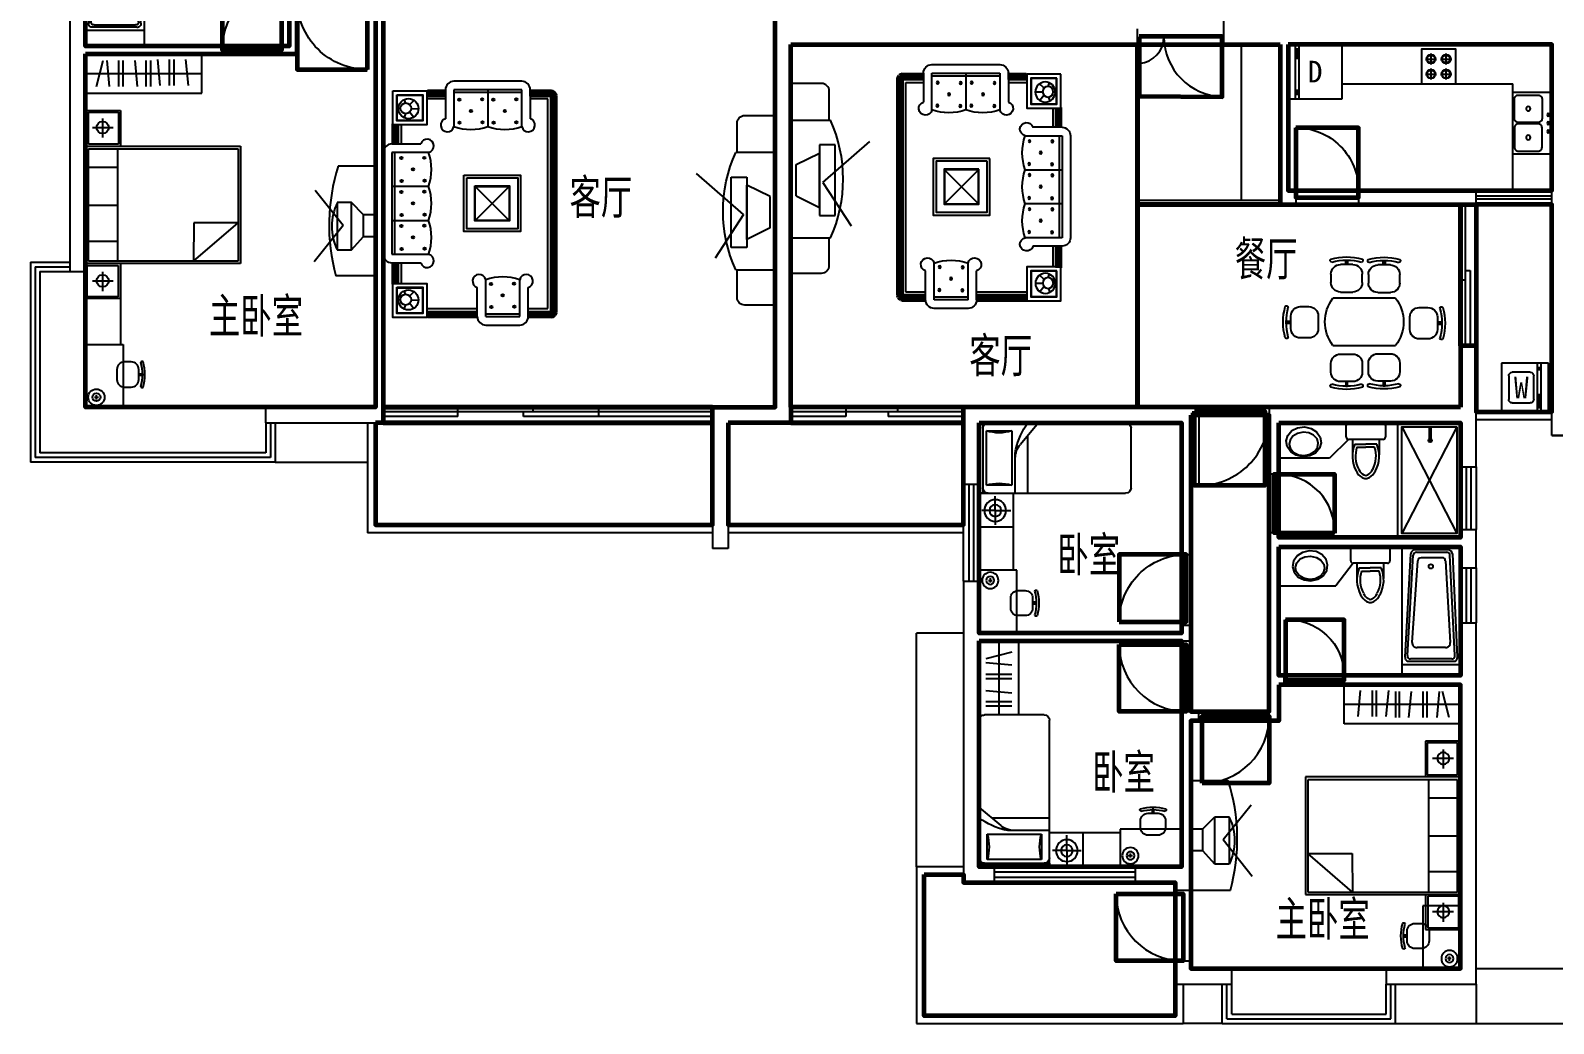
# Model space of a CAD drawing. Extents: x -405402 to -369797, y -543589 to -514104.
# Drawn here: x -405402 to -385977, y -543589 to -530924 of the extents above; entities that cross this region are included whole.
import ezdxf
from ezdxf.enums import TextEntityAlignment as Align

# ---------------------------------------------------------------- set-up
doc = ezdxf.new("R2010")
doc.units = 0
doc.header["$LTSCALE"] = 1000
doc.header["$MEASUREMENT"] = 0
doc.layers.get('0').update_dxf_attribs({"linetype": 'CONTINUOUS'})
for name, color, linetype in [('ARCH', 2, 'CONTINUOUS'), ('CTEXT', 4, 'CONTINUOUS'), ('DIM', 3, 'CONTINUOUS'), ('DIM1', 2, 'CONTINUOUS'), ('DOOR', 1, 'CONTINUOUS'), ('DXZ', 7, 'CONTINUOUS'), ('JJ', 31, 'CONTINUOUS'), ('PWINDOW', 2, 'CONTINUOUS'), ('UTIL', 4, 'CONTINUOUS'), ('WALL', 2, 'CONTINUOUS'), ('WIN', 4, 'CONTINUOUS'), ('WINDOW', 3, 'CONTINUOUS'), ('WINDOW_TEXT', 7, 'CONTINUOUS')]:
    doc.layers.add(name, color=color, linetype=linetype)
for name, color, linetype, lineweight in [('GT_卧室', 1, 'CONTINUOUS', 60), ('GT_卫生间', 5, 'CONTINUOUS', 60), ('GT_厨房', 4, 'CONTINUOUS', 60), ('GT_客厅', 2, 'CONTINUOUS', 60), ('GT_玄关', 40, 'CONTINUOUS', 60), ('GT_过道', 30, 'CONTINUOUS', 60), ('GT_门', 245, 'CONTINUOUS', 60), ('GT_阳台', 6, 'CONTINUOUS', 60), ('GT_餐厅', 3, 'CONTINUOUS', 60)]:
    doc.layers.add(name, color=color, linetype=linetype, lineweight=lineweight)
doc.layers.get('DIM').off()
doc.styles.add('_FSD', font='simplex.shx', dxfattribs={"width": 0.8, "bigfont": 'hztxt0.shx'})
doc.styles.add('ATT', font='TXT')
doc.styles.add('DIM_FONT', font='ROMAND.shx', dxfattribs={"width": 0.7})
doc.styles.add('HZ', font='', dxfattribs={"width": 0.8})
doc.styles.add('SIMPLEX', font='SIMPLEX.SHX')
doc.styles.get("Standard").update_dxf_attribs({"font": 'GBENOR', "bigfont": 'GBCBIG'})
doc.styles.get('HZ').set_extended_font_data('FangSong_GB2312')

# ---------------------------------------------------------------- blocks, each defined once
blk = doc.blocks.new('RC31')
at = {"layer": 'JJ', "color": 252}
for p, q in [((-2802, 1886), (-2802, 2336)), ((-2802, 2336), (-402, 2336)), ((-2356, 356), (-2356, 2336)), ((-856, 2336), (-856, 356)), ((-402, 2336), (-402, 1886)), ((-2780, 1918), (-2780, 2312)), ((-2780, 2312), (-2379, 2312)), ((-2576, 2244), (-2576, 1979)), ((-2379, 2312), (-2379, 1918)), ((-2326, 1926), (-2326, 2297)), ((-2326, 2297), (-892, 2297)), ((-2069, 2297), (-2069, 1926)), ((-1612, 2297), (-1612, 1926)), ((-1127, 2297), (-1127, 1926)), ((-892, 2297), (-892, 1926)), ((-832, 2297), (-423, 2297)), ((-832, 1911), (-832, 2297)), ((-620, 2244), (-620, 1979)), ((-423, 2297), (-423, 1911)), ((-2462, 2115), (-2705, 2115)), ((-506, 2115), (-748, 2115)), ((-2356, 1886), (-2802, 1886)), ((-2379, 1918), (-2780, 1918)), ((-2326, 388), (-2326, 1926)), ((-892, 1926), (-2326, 1926)), ((-892, 1926), (-892, 388)), ((-402, 1886), (-856, 1886)), ((-423, 1911), (-832, 1911)), ((-2326, 956), (-1834, 388)), ((-1834, 951), (-2326, 956)), ((-1834, 388), (-1834, 951)), ((-856, 356), (-2356, 356)), ((-892, 388), (-2326, 388))]:
    blk.add_line(p, q, dxfattribs=at)
for centre in [(-2576, 2115), (-620, 2115)]:
    blk.add_circle(centre, 77.2, dxfattribs=at)
blk = doc.blocks.new('SZ2')
at = {"layer": 'JJ', "color": 252}
for p, q in [((-766, 787), (-766, 677)), ((-486, 907), (-646, 907)), ((-578, 908), (-578, 965)), ((-578, 965), (-553, 965)), ((-553, 908), (-578, 908)), ((-553, 965), (-553, 908)), ((-366, 677), (-366, 787)), ((-1044, 55), (-1044, 655)), ((-1044, 655), (-44, 655)), ((-646, 557), (-486, 557)), ((-44, 655), (-44, 55)), ((-205, 203), (-205, 263)), ((-44, 55), (-1044, 55)), ((-167, 231), (-238, 231))]:
    blk.add_line(p, q, dxfattribs=at)
for radius in [130, 63.7]:
    blk.add_circle((-205, 231), radius, dxfattribs=at)
for centre, radius, start, end in [((-754, 961), 21.8, 129.0685, 262.4952), ((-566, 266), 739, 74.2181, 105.7819), ((-379, 961), 21.8, 277.5048, 50.9315), ((-646, 787), 120, 90, 180), ((-566, 266), 699, 74.2181, 105.7819), ((-486, 787), 120, 0, 90), ((-646, 677), 120, 180, 270), ((-486, 677), 120, 270, 0)]:
    blk.add_arc(centre, radius, start, end, dxfattribs=at)
blk.add_solid([(-578, 965), (-553, 965), (-578, 908), (-553, 908)], dxfattribs=at)
blk = doc.blocks.new('YP2')
at = {"layer": 'JJ'}
for p, q in [((-1540, -337), (-1540, -767)), ((-1510, -746), (-1510, -354)), ((-1492, -287), (-172, -225)), ((-192, -254), (-1472, -318)), ((-1402, -377), (-359, -315)), ((-296, -375), (-296, -738)), ((-150, -294), (-150, -820)), ((-120, -839), (-120, -274)), ((-1440, -417), (-1440, -687)), ((-360, -798), (-1402, -727)), ((-172, -889), (-1492, -816)), ((-192, -860), (-1472, -786))]:
    blk.add_line(p, q, dxfattribs=at)
blk.add_lwpolyline([(-80, -932), (-80, -182), (-1580, -182), (-1580, -932), (-80, -932)], close=True, dxfattribs=at)
blk.add_circle((-1330, -562), 27.5, dxfattribs=at)
for centre, radius, start, end in [((-1489, -338), 50.7, 93.4568, 179.2745), ((-1472, -356), 37.9, 89.6849, 183.1667), ((-1401, -416), 39, 91.7802, 181.398), ((-351, -370), 55.3, 354.529, 98.8756), ((-185, -289), 35.5, 351.7, 101.1516), ((-165, -269), 45.3, 353.266, 99.4653), ((-1489, -766), 50.5, 180.5407, 266.3087), ((-1469, -745), 41.1, 181.3845, 265.3262), ((-1398, -685), 42.1, 182.6343, 263.6999), ((-351, -743), 55.6, 260.9886, 5.0846), ((-185, -825), 35.7, 258.788, 7.9227), ((-165, -844), 45.5, 260.5381, 6.3112)]:
    blk.add_arc(centre, radius, start, end, dxfattribs=at)
blk = doc.blocks.new('_C38')
for p, q in [((411, -143), (783, 321)), ((0, 0), (0, -279)), ((154, 0), (0, 0)), ((307, 168), (154, 0)), ((154, 0), (154, -279)), ((307, 168), (307, -433)), ((489, 168), (307, 168)), ((489, -419), (489, 168)), ((411, -143), (769, -587)), ((0, -279), (154, -279)), ((154, -279), (307, -433)), ((307, -433), (489, -433))]:
    blk.add_line(p, q)
blk.add_arc((-126, -129), 683, 333.5892, 25.7371)
at = {"flags": 9}
for tag in ['XSIZE', 'YSIZE']:
    blk.add_attdef(tag, (0, 0), '', height=0.5, dxfattribs=at)
blk = doc.blocks.new('M_A17ORW')
at = {"const_width": 0.02}
for points in [[(-0.481, -0.001), (-0.481, -0.308)], [(0.481, 0.001), (0.481, -0.691)]]:
    blk.add_lwpolyline(points, dxfattribs=at)
for centre, radius, start, end in [((-0.501, -0.003), 0.307, 274.2492, 0.2101), ((0.505, 0.002), 0.699, 180.2762, 268.0603)]:
    blk.add_arc(centre, radius, start, end)
blk = doc.blocks.new('_DBLK')
blk.add_line((-0.45, 0), (-0.45, -0.95))
blk.add_arc((-0.45, 0), 0.95, 270, 0)
at = {"layer": 'WINDOW_TEXT', "style": 'SIMPLEX', "flags": 9}
blk.add_attdef('A', text='', height=1, dxfattribs=at).set_placement((0, 1.5), align=Align.MIDDLE)
blk = doc.blocks.new('_C17')
for p, q in [((0, -897), (0, 0)), ((46, 0), (0, 0)), ((46, -897), (46, 0)), ((115, 0), (1867, 0)), ((460, 0), (460, -499)), ((621, 0), (621, -736)), ((414, -104), (92, -104)), ((92, -104), (92, -794)), ((414, -794), (414, -104)), ((1936, -69), (1936, -828)), ((756, -897), (525, -623)), ((46, -897), (0, -897)), ((92, -794), (414, -794)), ((1867, -897), (115, -897))]:
    blk.add_line(p, q)
for centre, radius, start, end in [((115, -69), 69, 90, 180), ((1867, -69), 69, 0, 90), ((253, 448), 575, 253.7398, 286.2602), ((736, -445), 276, 180, 220.1059), ((736, -499), 276, 180, 193.3928), ((1378, -347), 936, 193.3928, 216.0202), ((253, -1346), 575, 73.7398, 106.2602), ((115, -828), 69, 180, 270), ((1867, -828), 69, 270, 0)]:
    blk.add_arc(centre, radius, start, end)
at = {"flags": 9}
for tag in ['XSIZE', 'YSIZE']:
    blk.add_attdef(tag, (0, 0), '', height=0.5, dxfattribs=at)
at = {"style": 'HZ', "width": 0.7, "flags": 9}
for tag in ['XSIZE', 'YSIZE']:
    blk.add_attdef(tag, (0, 0), '', height=0.5, dxfattribs=at)
blk = doc.blocks.new('_C61')
for p, q in [((-222, 205), (-222, -230)), ((-222, 205), (206, 205)), ((206, 205), (206, -230)), ((-1, 0), (-1, 172)), ((-1, 0), (-184, 0)), ((-1, 0), (-1, -197)), ((-1, 0), (182, 0)), ((-222, -230), (206, -230))]:
    blk.add_line(p, q)
for radius in [139, 75]:
    blk.add_circle((-1, 0), radius)
at = {"flags": 9}
for tag in ['YSIZE', 'XSIZE']:
    blk.add_attdef(tag, (202, 208), '', height=0.5, rotation=270, dxfattribs=at)
at = {"style": 'DIM_FONT', "width": 0.6, "flags": 9}
for tag in ['XSIZE', 'YSIZE']:
    blk.add_attdef(tag, (0, 0), '', height=0.5, dxfattribs=at)
blk = doc.blocks.new('RDC1')
at = {"layer": 'JJ', "xscale": -1}
for name, p, rotation in [('_C17', (-2192, 693), 179.9999999999993), ('_C61', (-1987, 471), 89.99999999999928)]:
    blk.add_blockref(name, p, dxfattribs=dict(at, rotation=rotation))
blk = doc.blocks.new('_WBLK')
for p, q in [((-0.5, 0.5), (0.5, 0.5)), ((0.5, 0.167), (-0.5, 0.167)), ((0.5, -0.167), (-0.5, -0.167)), ((-0.5, -0.5), (0.5, -0.5))]:
    blk.add_line(p, q)
at = {"layer": 'WINDOW_TEXT', "style": 'SIMPLEX', "flags": 9}
blk.add_attdef('A', text='', height=1, dxfattribs=at).set_placement((0, 1.5), align=Align.MIDDLE)
blk = doc.blocks.new('CM011')
for p, q in [((220, 0), (-220, 0)), ((-250, -180), (-250, -30)), ((250, -30), (250, -180)), ((220, -210), (-220, -210)), ((-170, -210), (-170, -406)), ((-140, -270), (0, -270)), ((-112, -310), (0, -310)), ((140, -270), (0, -270)), ((112, -310), (0, -310)), ((170, -210), (170, -406))]:
    blk.add_line(p, q)
for centre, radius, start, end in [((-220, -30), 30, 90, 180), ((220, -30), 30, 0, 90), ((-220, -180), 30, 180, 270), ((220, -180), 30, 270, 360), ((230, -423), 401, 157.5464, 208.0239), ((230, -423), 361, 161.7383, 208.0239), ((-230, -423), 361, 331.9761, 18.2617), ((-230, -423), 401, 331.9761, 22.4536), ((51, -533), 191, 204.2933, 239.2371), ((51, -533), 151, 204.2933, 239.2371), ((12, -578), 133, 243.8281, 264.9695), ((12, -578), 92.8, 243.8281, 264.9695), ((-12, -578), 92.8, 275.0305, 296.1719), ((-12, -578), 133, 275.0305, 296.1719), ((-51, -533), 151, 300.7629, 335.7067), ((-51, -533), 191, 300.7629, 335.7067)]:
    blk.add_arc(centre, radius, start, end)
blk = doc.blocks.new('WP3')
at = {"layer": 'JJ', "color": 252}
blk.add_blockref('CM011', (220, 0), dxfattribs=at)
blk = doc.blocks.new('DZY1')
at = {"layer": 'JJ', "color": 252}
for p, q in [((-1597, 1791), (-1437, 1791)), ((-1505, 1849), (-1529, 1849)), ((-1529, 1849), (-1529, 1792)), ((-1529, 1792), (-1505, 1792)), ((-1505, 1792), (-1505, 1849)), ((-1119, 1796), (-959, 1796)), ((-1052, 1853), (-1052, 1797)), ((-1027, 1853), (-1052, 1853)), ((-1052, 1797), (-1027, 1797)), ((-1027, 1797), (-1027, 1853)), ((-1717, 1561), (-1717, 1671)), ((-1317, 1671), (-1317, 1561)), ((-1239, 1566), (-1239, 1676)), ((-839, 1676), (-839, 1566)), ((-1664, 1366), (-864, 1366)), ((-1437, 1441), (-1597, 1441)), ((-959, 1446), (-1119, 1446)), ((-1966, 1248), (-2076, 1248)), ((-448, 1260), (-558, 1260)), ((-2254, 1061), (-2197, 1061)), ((-2254, 1036), (-2254, 1061)), ((-2197, 1036), (-2254, 1036)), ((-2197, 1061), (-2197, 1036)), ((-2196, 1128), (-2196, 968)), ((-1846, 968), (-1846, 1128)), ((-678, 1140), (-678, 980)), ((-328, 980), (-328, 1140)), ((-327, 1048), (-327, 1072)), ((-327, 1072), (-270, 1072)), ((-270, 1048), (-327, 1048)), ((-270, 1072), (-270, 1048)), ((-2076, 848), (-1966, 848)), ((-558, 860), (-448, 860)), ((-864, 766), (-1664, 766)), ((-1437, 659), (-1597, 659)), ((-959, 654), (-1119, 654)), ((-1717, 539), (-1717, 429)), ((-1317, 429), (-1317, 539)), ((-1239, 534), (-1239, 424)), ((-839, 424), (-839, 534)), ((-1597, 309), (-1437, 309)), ((-1529, 251), (-1529, 308)), ((-1529, 308), (-1505, 308)), ((-1505, 251), (-1529, 251)), ((-1505, 308), (-1505, 251)), ((-1119, 304), (-959, 304)), ((-1052, 303), (-1027, 303)), ((-1052, 246), (-1052, 303)), ((-1027, 246), (-1052, 246)), ((-1027, 303), (-1027, 246))]:
    blk.add_line(p, q, dxfattribs=at)
for centre, radius, start, end in [((-1704, 1845), 21.8, 129.0685, 262.4952), ((-1516, 1150), 739, 74.2181, 105.7819), ((-1597, 1671), 120, 90, 180), ((-1516, 1150), 699, 74.2181, 105.7819), ((-1437, 1671), 120, 360, 90), ((-1329, 1845), 21.8, 277.5048, 50.9315), ((-1226, 1850), 21.8, 129.0685, 262.4952), ((-1039, 1155), 739, 74.2181, 105.7819), ((-1119, 1676), 120, 90, 180), ((-1039, 1155), 699, 74.2181, 105.7819), ((-959, 1676), 120, 360, 90), ((-852, 1850), 21.8, 277.5048, 50.9315), ((-1597, 1561), 120, 180, 270), ((-1437, 1561), 120, 270, 360), ((-1119, 1566), 120, 180, 270), ((-959, 1566), 120, 270, 360), ((-1272, 1066), 494, 142.5642, 217.4358), ((-1256, 1066), 494, 322.5642, 37.4358), ((-1555, 1048), 739, 164.2181, 195.7819), ((-2250, 1235), 21.8, 7.5048, 140.9315), ((-1555, 1048), 699, 164.2181, 195.7819), ((-2076, 1128), 120, 90, 180), ((-1966, 1128), 120, 0, 90), ((-558, 1140), 120, 90, 180), ((-448, 1140), 120, 0, 90), ((-274, 1248), 21.8, 39.0685, 172.4952), ((-968, 1061), 699, 344.2181, 15.7819), ((-968, 1061), 739, 344.2181, 15.7819), ((-558, 980), 120, 180, 270), ((-448, 980), 120, 270, 0), ((-2250, 861), 21.8, 219.0685, 352.4952), ((-2076, 968), 120, 180, 270), ((-1966, 968), 120, 270, 0), ((-274, 873), 21.8, 187.5048, 320.9315), ((-1597, 539), 120, 90, 180), ((-1437, 539), 120, 0, 90), ((-1119, 534), 120, 90, 180), ((-959, 534), 120, 0, 90), ((-1597, 429), 120, 180, 270), ((-1437, 429), 120, 270, 0), ((-1119, 424), 120, 180, 270), ((-959, 424), 120, 270, 0), ((-1704, 255), 21.8, 97.5048, 230.9315), ((-1516, 949), 739, 254.2181, 285.7819), ((-1516, 949), 699, 254.2181, 285.7819), ((-1329, 255), 21.8, 309.0685, 82.4952), ((-1226, 250), 21.8, 97.5048, 230.9315), ((-1039, 944), 739, 254.2181, 285.7819), ((-1039, 944), 699, 254.2181, 285.7819), ((-852, 250), 21.8, 309.0685, 82.4952)]:
    blk.add_arc(centre, radius, start, end, dxfattribs=at)
for points in [[(-1505, 1849), (-1529, 1849), (-1505, 1792), (-1529, 1792)], [(-1027, 1853), (-1052, 1853), (-1027, 1797), (-1052, 1797)], [(-2254, 1036), (-2254, 1061), (-2197, 1036), (-2197, 1061)], [(-270, 1072), (-270, 1048), (-327, 1072), (-327, 1048)], [(-1505, 251), (-1529, 251), (-1505, 308), (-1529, 308)], [(-1027, 246), (-1052, 246), (-1027, 303), (-1052, 303)]]:
    blk.add_solid(points, dxfattribs=at)
blk = doc.blocks.new('SFJ15')
at = {"layer": 'JJ', "color": 252}
for p, q in [((-3198, 2248), (-3198, 2335)), ((-3177, 2248), (-3177, 2335)), ((-3155, 2248), (-3155, 2335)), ((-3133, 2248), (-3133, 2335)), ((-3112, 2248), (-3112, 2335)), ((-3090, 2248), (-3090, 2335)), ((-3068, 2248), (-3068, 2335)), ((-3047, 2248), (-3047, 2335)), ((-3025, 2248), (-3025, 2335)), ((-3003, 2248), (-3003, 2335)), ((-2982, 2248), (-2982, 2335)), ((-2960, 2248), (-2960, 2335)), ((-2938, 2248), (-2938, 2335)), ((-2917, 2248), (-2917, 2335)), ((-2895, 2248), (-2895, 2335)), ((-2873, 2248), (-2873, 2335)), ((-2852, 2248), (-2852, 2335)), ((-2830, 2248), (-2830, 2335)), ((-2808, 2248), (-2808, 2335)), ((-2787, 2248), (-2787, 2335)), ((-2765, 2248), (-2765, 2335)), ((-2743, 2248), (-2743, 2335)), ((-2722, 2248), (-2722, 2335)), ((-2700, 2248), (-2700, 2335)), ((-2678, 2248), (-2678, 2335)), ((-2657, 2248), (-2657, 2335)), ((-2635, 2248), (-2635, 2335)), ((-2613, 2248), (-2613, 2335)), ((-2592, 2248), (-2592, 2335)), ((-2570, 2248), (-2570, 2335)), ((-2548, 2248), (-2548, 2335)), ((-2527, 2248), (-2527, 2335)), ((-2505, 2248), (-2505, 2335)), ((-2483, 2248), (-2483, 2335)), ((-2461, 2248), (-2461, 2335)), ((-2440, 2248), (-2440, 2335)), ((-2418, 2248), (-2418, 2335)), ((-2396, 2248), (-2396, 2335)), ((-2375, 2248), (-2375, 2335)), ((-2353, 2248), (-2353, 2335)), ((-2331, 2248), (-2331, 2335)), ((-2310, 2248), (-2310, 2335)), ((-2288, 2248), (-2288, 2335)), ((-2266, 2248), (-2266, 2335)), ((-2245, 2248), (-2245, 2335)), ((-2223, 2248), (-2223, 2335)), ((-2201, 2248), (-2201, 2335)), ((-2180, 2248), (-2180, 2335)), ((-2158, 2248), (-2158, 2335)), ((-2136, 2248), (-2136, 2335)), ((-2115, 2248), (-2115, 2335)), ((-2093, 2248), (-2093, 2335)), ((-2071, 2248), (-2071, 2335)), ((-2050, 2248), (-2050, 2335)), ((-2028, 2248), (-2028, 2335)), ((-2006, 2248), (-2006, 2335)), ((-1985, 2248), (-1985, 2335)), ((-1963, 2248), (-1963, 2335)), ((-1941, 2248), (-1941, 2335)), ((-1920, 2248), (-1920, 2335)), ((-1898, 2248), (-1898, 2335)), ((-1876, 2248), (-1876, 2335)), ((-1855, 2248), (-1855, 2335)), ((-1833, 2248), (-1833, 2335)), ((-1811, 2248), (-1811, 2335)), ((-1790, 2248), (-1790, 2335)), ((-1768, 2248), (-1768, 2335)), ((-1746, 2248), (-1746, 2335)), ((-1725, 2248), (-1725, 2335)), ((-1703, 2248), (-1703, 2335)), ((-1681, 2248), (-1681, 2335)), ((-1660, 2248), (-1660, 2335)), ((-1638, 2248), (-1638, 2335)), ((-1616, 2248), (-1616, 2335)), ((-1594, 2248), (-1594, 2335)), ((-1573, 2248), (-1573, 2335)), ((-1551, 2248), (-1551, 2335)), ((-1529, 2248), (-1529, 2335)), ((-1508, 2248), (-1508, 2335)), ((-1486, 2248), (-1486, 2335)), ((-1464, 2248), (-1464, 2335)), ((-1443, 2248), (-1443, 2335)), ((-1421, 2248), (-1421, 2335)), ((-1399, 2248), (-1399, 2335)), ((-1378, 2248), (-1378, 2335)), ((-1356, 2248), (-1356, 2335)), ((-1334, 2248), (-1334, 2335)), ((-1313, 2248), (-1313, 2335)), ((-1291, 2248), (-1291, 2335)), ((-1269, 2248), (-1269, 2335)), ((-1248, 2248), (-1248, 2335)), ((-1226, 2248), (-1226, 2335)), ((-1204, 2248), (-1204, 2335)), ((-1183, 2248), (-1183, 2335)), ((-1161, 2248), (-1161, 2335)), ((-1139, 2248), (-1139, 2335)), ((-1118, 2248), (-1118, 2335)), ((-1096, 2248), (-1096, 2335)), ((-1074, 2248), (-1074, 2335)), ((-1053, 2248), (-1053, 2335)), ((-1031, 2248), (-1031, 2335)), ((-1009, 2248), (-1009, 2335)), ((-988, 2248), (-988, 2335)), ((-966, 2248), (-966, 2335)), ((-944, 2248), (-944, 2335)), ((-923, 2248), (-923, 2335)), ((-901, 2248), (-901, 2335)), ((-879, 2248), (-879, 2335)), ((-858, 2248), (-858, 2335)), ((-836, 2248), (-836, 2335)), ((-814, 2248), (-814, 2335)), ((-793, 2248), (-793, 2335)), ((-771, 2248), (-771, 2335)), ((-749, 2248), (-749, 2335)), ((-727, 2248), (-727, 2335)), ((-706, 2248), (-706, 2335)), ((-684, 2248), (-684, 2335)), ((-662, 2248), (-662, 2335)), ((-641, 2248), (-641, 2335)), ((-619, 2248), (-619, 2335)), ((-597, 2248), (-597, 2335)), ((-576, 2248), (-576, 2335)), ((-554, 2248), (-554, 2335)), ((-532, 2248), (-532, 2335)), ((-511, 2248), (-511, 2335)), ((-489, 2248), (-489, 2335)), ((-467, 2248), (-467, 2335)), ((-452, 2248), (-452, 2335)), ((-3198, 2248), (-3285, 2248)), ((-3198, 2226), (-3285, 2226)), ((-3198, 2205), (-3285, 2205)), ((-3198, 2183), (-3285, 2183)), ((-3198, 2161), (-3285, 2161)), ((-3198, 2140), (-3285, 2140)), ((-3198, 2248), (-3282, 2271)), ((-3198, 2248), (-3271, 2296)), ((-3198, 2248), (-3251, 2317)), ((-3198, 2248), (-3226, 2330)), ((-3198, 1988), (-3198, 2248)), ((-3198, 2248), (-3198, 1988)), ((-452, 2248), (-3198, 2248)), ((-3162, 2212), (-3162, 1988)), ((-488, 2212), (-3162, 2212)), ((-488, 1961), (-488, 2212)), ((-452, 2248), (-424, 2330)), ((-452, 2248), (-399, 2317)), ((-452, 2248), (-380, 2296)), ((-452, 2248), (-368, 2271)), ((-452, 2248), (-365, 2248)), ((-452, 1961), (-452, 2248)), ((-452, 2226), (-365, 2226)), ((-452, 2205), (-365, 2205)), ((-452, 2183), (-365, 2183)), ((-452, 2161), (-365, 2161)), ((-452, 2140), (-365, 2140)), ((-3198, 2118), (-3285, 2118)), ((-3198, 2096), (-3285, 2096)), ((-3198, 2075), (-3285, 2075)), ((-3198, 2053), (-3285, 2053)), ((-3198, 2031), (-3285, 2031)), ((-3198, 2010), (-3285, 2010)), ((-3198, 1988), (-3285, 1988)), ((-3280, 1988), (-2910, 1988)), ((-387, 1961), (-757, 1961)), ((-452, 2118), (-365, 2118)), ((-452, 2096), (-365, 2096)), ((-452, 2075), (-365, 2075)), ((-452, 2053), (-365, 2053)), ((-452, 2031), (-365, 2031)), ((-452, 2010), (-365, 2010)), ((-452, 1988), (-365, 1988)), ((-452, 1966), (-365, 1966)), ((-3389, 1880), (-3389, 1013)), ((-2811, 1880), (-3280, 1880)), ((-3280, 1880), (-3280, 1013)), ((-3244, 1880), (-3244, 1013)), ((-387, 1853), (-857, 1853)), ((-423, 1419), (-423, 1853)), ((-387, 1419), (-387, 1853)), ((-279, 1419), (-279, 1853)), ((-2048, 1285), (-1614, 1718)), ((-1614, 1285), (-2048, 1718)), ((-3280, 1447), (-2811, 1447)), ((-387, 1419), (-857, 1419)), ((-387, 1311), (-757, 1311)), ((-488, 668), (-488, 1311)), ((-452, 668), (-452, 1311)), ((-452, 1294), (-365, 1294)), ((-452, 1273), (-365, 1273)), ((-452, 1251), (-365, 1251)), ((-452, 1229), (-365, 1229)), ((-452, 1208), (-365, 1208)), ((-452, 1186), (-365, 1186)), ((-3280, 1013), (-2811, 1013)), ((-452, 1164), (-365, 1164)), ((-452, 1143), (-365, 1143)), ((-452, 1121), (-365, 1121)), ((-452, 1099), (-365, 1099)), ((-452, 1078), (-365, 1078)), ((-452, 1056), (-365, 1056)), ((-452, 1034), (-365, 1034)), ((-452, 1013), (-365, 1013)), ((-452, 991), (-365, 991)), ((-3198, 904), (-3285, 904)), ((-3198, 883), (-3285, 883)), ((-3198, 861), (-3285, 861)), ((-3198, 839), (-3285, 839)), ((-3198, 818), (-3285, 818)), ((-3198, 796), (-3285, 796)), ((-3280, 905), (-2910, 905)), ((-3198, 668), (-3198, 905)), ((-3198, 905), (-3198, 668)), ((-3162, 905), (-3162, 668)), ((-452, 969), (-365, 969)), ((-452, 948), (-365, 948)), ((-452, 926), (-365, 926)), ((-452, 904), (-365, 904)), ((-452, 883), (-365, 883)), ((-452, 861), (-365, 861)), ((-452, 839), (-365, 839)), ((-452, 818), (-365, 818)), ((-452, 796), (-365, 796)), ((-3198, 774), (-3285, 774)), ((-3198, 753), (-3285, 753)), ((-3198, 731), (-3285, 731)), ((-3198, 709), (-3285, 709)), ((-3198, 688), (-3285, 688)), ((-2590, 221), (-2590, 591)), ((-2481, 691), (-2481, 221)), ((-2048, 691), (-2048, 221)), ((-1614, 221), (-1614, 691)), ((-1181, 221), (-1181, 691)), ((-1072, 221), (-1072, 591)), ((-452, 774), (-365, 774)), ((-452, 753), (-365, 753)), ((-452, 731), (-365, 731)), ((-452, 709), (-365, 709)), ((-452, 688), (-365, 688)), ((-3111, 397), (-3156, 382)), ((-3091, 452), (-3145, 507)), ((-3039, 466), (-3038, 559)), ((-2996, 451), (-2931, 504)), ((-2975, 395), (-2924, 377)), ((-672, 396), (-717, 381)), ((-652, 451), (-705, 506)), ((-599, 465), (-598, 558)), ((-557, 450), (-492, 503)), ((-535, 394), (-484, 376)), ((-3040, 334), (-3041, 306)), ((-2833, 340), (-2590, 340)), ((-2833, 304), (-2833, 218)), ((-2833, 304), (-2590, 304)), ((-2811, 304), (-2811, 218)), ((-2789, 304), (-2789, 218)), ((-2768, 304), (-2768, 218)), ((-2746, 304), (-2746, 218)), ((-2724, 304), (-2724, 218)), ((-2703, 304), (-2703, 218)), ((-2681, 304), (-2681, 218)), ((-2659, 304), (-2659, 218)), ((-2638, 304), (-2638, 218)), ((-2616, 304), (-2616, 218)), ((-2594, 304), (-2594, 218)), ((-2481, 257), (-1181, 257)), ((-2481, 221), (-1181, 221)), ((-1072, 340), (-810, 340)), ((-1072, 304), (-810, 304)), ((-1070, 304), (-1070, 218)), ((-1048, 304), (-1048, 218)), ((-1027, 304), (-1027, 218)), ((-1005, 304), (-1005, 218)), ((-983, 304), (-983, 218)), ((-962, 304), (-962, 218)), ((-940, 304), (-940, 218)), ((-918, 304), (-918, 218)), ((-897, 304), (-897, 218)), ((-875, 304), (-875, 218)), ((-853, 304), (-853, 218)), ((-832, 304), (-832, 218)), ((-810, 304), (-810, 218)), ((-601, 333), (-601, 305)), ((-2481, 113), (-1181, 113))]:
    blk.add_line(p, q, dxfattribs=at)
for points in [[(-2192, 1140), (-2192, 1863), (-1470, 1863), (-1470, 1140)], [(-2156, 1177), (-2156, 1827), (-1506, 1827), (-1506, 1177)], [(-2053, 1280), (-2053, 1723), (-1609, 1723), (-1609, 1280)], [(-2048, 1285), (-2048, 1718), (-1614, 1718), (-1614, 1285)], [(-3266, 235), (-3266, 668), (-2833, 668), (-2833, 235)], [(-3216, 285), (-3216, 618), (-2883, 618), (-2883, 285)], [(-3211, 290), (-3211, 613), (-2888, 613), (-2888, 290)], [(-810, 235), (-810, 668), (-377, 668), (-377, 235)], [(-760, 285), (-760, 618), (-427, 618), (-427, 285)], [(-755, 290), (-755, 613), (-432, 613), (-432, 290)]]:
    blk.add_lwpolyline(points, close=True, dxfattribs=at)
for centre, radius in [((-3158, 1808), 14.4), ((-2865, 1811), 14.4), ((-806, 1780), 14.4), ((-514, 1784), 14.4), ((-3009, 1663), 14.4), ((-658, 1636), 14.4), ((-3158, 1374), 14.4), ((-3154, 1515), 14.4), ((-2865, 1378), 14.4), ((-2861, 1519), 14.4), ((-803, 1488), 14.4), ((-510, 1491), 14.4), ((-3009, 1230), 14.4), ((-3154, 1082), 14.4), ((-2861, 1085), 14.4), ((-2412, 636), 14.4), ((-2120, 640), 14.4), ((-1979, 636), 14.4), ((-1686, 640), 14.4), ((-1545, 636), 14.4), ((-1253, 640), 14.4), ((-3039, 434), 128), ((-3043, 400), 68.4), ((-2264, 492), 14.4), ((-1831, 492), 14.4), ((-1397, 492), 14.4), ((-599, 433), 128), ((-603, 399), 68.4), ((-2409, 344), 14.4), ((-2116, 347), 14.4), ((-1975, 344), 14.4), ((-1683, 347), 14.4), ((-1542, 344), 14.4), ((-1249, 347), 14.4)]:
    blk.add_circle(centre, radius, dxfattribs=at)
for centre, radius, start, end in [((-3280, 1880), 108, 90, 180), ((-2829, 1963), 85.2, 282.4066, 162.795), ((-839, 1936), 85.2, 17.205, 257.5934), ((-387, 1853), 108, 0, 90), ((-3424, 1663), 650, 340.5288, 19.4712), ((-244, 1636), 650, 160.5288, 199.4712), ((-3424, 1230), 650, 340.5288, 19.4712), ((-839, 1336), 85.2, 102.4066, 342.795), ((-387, 1419), 108, 270, 0), ((-3280, 1013), 108, 180, 270), ((-2829, 930), 85.2, 197.205, 77.5934), ((-2564, 672), 85.2, 12.4066, 252.795), ((-2264, 77), 650, 70.5288, 109.4712), ((-1831, 77), 650, 70.5288, 109.4712), ((-1397, 77), 650, 70.5288, 109.4712), ((-1097, 672), 85.2, 287.205, 167.5934), ((-2481, 221), 108, 180, 270), ((-1181, 221), 108, 270, 0)]:
    blk.add_arc(centre, radius, start, end, dxfattribs=at)
blk = doc.blocks.new('TV22')
at = {"layer": 'JJ', "color": 252}
for p, q in [((-1607, 1000, 200), (-2128, 1599, 200)), ((-1607, 1000, 200), (-1052, 1359, 200)), ((-2870, 982, 200), (-2869, 594, 200)), ((-2399, 1082, 200), (-2770, 1082, 200)), ((-2399, 596, 200), (-2399, 1097, 200)), ((-2085, 1158, -400), (-2085, 958, -400)), ((-1185, 1158, -400), (-2085, 1158, -400)), ((-1185, 958, -400), (-1185, 1158, -400)), ((-899, 596, 200), (-899, 1097, 200)), ((-551, 1082, 200), (-899, 1082, 200)), ((-450, 594, 200), (-451, 982, 200)), ((-2085, 958, -400), (-1185, 958, -400)), ((-1289, 958, -300), (-1980, 958, -300)), ((-1835, 658, -300), (-1980, 958, -300)), ((-1435, 658, -300), (-1289, 958, -300)), ((-2869, 594, 200), (-450, 594, 200)), ((-1435, 658, -300), (-1835, 658, -300))]:
    blk.add_line(p, q, dxfattribs=at)
for centre, radius, start, end in [((-1649, -555, 200), 1814, 65.5803, 114.4197), ((-2770, 982, 200), 100, 90, 180), ((-551, 982, 200), 100, 360, 90)]:
    blk.add_arc(centre, radius, start, end, dxfattribs=at)
blk = doc.blocks.new('11PDRY03')
at = {"color": 0, "linetype": 'ByBlock'}
for p, q in [((0, 30), (30, 30)), ((0, 0), (0, 30)), ((4, 0), (4, 30)), ((5, 25), (5, 28)), ((6, 0), (6, 30)), ((30, 30), (30, 0)), ((30, 0), (0, 0)), ((5, 2), (5, 8))]:
    blk.add_line(p, q, dxfattribs=at)
at = {"color": 0, "linetype": 'ByBlock', "style": 'ATT', "flags": 8}
blk.add_attdef('LABEL', text='', height=12, dxfattribs=at).set_placement((15, 15), align=Align.MIDDLE)
at = {"color": 0, "linetype": 'ByBlock', "style": 'ATT'}
for tag, p, flags in [('ITEM', (0, -13), 3), ('ROOM_NUMBER', (0, -22), 1), ('DEPTH', (0, -30), 3), ('WIDTH', (0, -38), 3)]:
    blk.add_attdef(tag, p, '', height=6, dxfattribs=dict(at, flags=flags))
blk = doc.blocks.new('DBX1')
at = {"layer": 'JJ', "xscale": 23, "yscale": 23, "zscale": 23}
blk.add_blockref('11PDRY03', (-736, 20), dxfattribs=at).add_auto_attribs({'LABEL': 'D'})
blk = doc.blocks.new('SHC')
at = {"layer": 'PWINDOW'}
blk.add_lwpolyline([(-240, -60), (114, -413), (673, 145), (319, 499)], close=True, dxfattribs=at)
blk.add_lwpolyline([(-240, -60), (114, -413), (673, 145), (319, 499)], close=True, dxfattribs=at)
for points in [[(171, 100), (348, -77, 0.414214), (418, -77), (595, 100, 0.414214), (595, 171), (418, 348, 0.414214), (348, 348), (171, 171, 0.414214)], [(171, 100), (348, -77, 0.414214), (418, -77), (595, 100, 0.414214), (595, 171), (418, 348, 0.414214), (348, 348), (171, 171, 0.414214)], [(159, 88), (336, -88, -0.414214), (336, -159), (159, -336, -0.414214), (88, -336), (-88, -159, -0.414214), (-88, -88), (88, 88, -0.414214)], [(159, 88), (336, -88, -0.414214), (336, -159), (159, -336, -0.414214), (88, -336), (-88, -159, -0.414214), (-88, -88), (88, 88, -0.414214)]]:
    blk.add_lwpolyline(points, format="xyb", close=True, dxfattribs=at)
for centre, radius in [((72, 186), 15.8), ((148, 261), 15.8), ((-3, 111), 15.8), ((383, 135), 28), ((124, -124), 28), ((124, -124), 28)]:
    blk.add_circle(centre, radius, dxfattribs=at)
blk = doc.blocks.new('2')
at = {"layer": 'DIM1', "color": 2}
for p, q in [((53, -124), (195, -124)), ((124, -195), (124, -53)), ((245, -124), (387, -124)), ((316, -195), (316, -53)), ((53, -316), (195, -316)), ((124, -387), (124, -245)), ((245, -316), (387, -316)), ((316, -387), (316, -245))]:
    blk.add_line(p, q, dxfattribs=at)
at = {"layer": 'UTIL', "color": 2}
blk.add_lwpolyline([(440, -440), (440, 0), (0, 0), (0, -440)], close=True, dxfattribs=at)
for centre, radius in [((124, -124), 58.3), ((124, -124), 50.3), ((316, -124), 58.3), ((316, -124), 50.3), ((124, -316), 58.3), ((124, -316), 50.3), ((316, -316), 58.3), ((316, -316), 50.3)]:
    blk.add_circle(centre, radius, dxfattribs=at)
blk = doc.blocks.new('11PWSH03')
at = {"color": 0, "linetype": 'ByBlock'}
for p, q in [((0, 0), (0, 27)), ((0, 27), (26, 27)), ((4, 0), (4, 27)), ((6, 0), (6, 27)), ((26, 27), (26, 0)), ((0, 24), (-2, 21)), ((-2, 21), (-2, 6)), ((5, 23), (5, 25)), ((8, 7), (8, 20)), ((10, 22), (20, 22)), ((22, 20), (22, 7)), ((5, 2), (5, 10)), ((0, 3), (-2, 6)), ((26, 0), (0, 0)), ((20, 5), (10, 5))]:
    blk.add_line(p, q, dxfattribs=at)
for centre, start, end in [((10, 20), 90, 180), ((20, 20), 0, 90), ((10, 7), 180, 270), ((20, 7), 270, 0)]:
    blk.add_arc(centre, 2, start, end, dxfattribs=at)
at = {"color": 0, "linetype": 'ByBlock', "style": 'ATT', "flags": 8}
blk.add_attdef('LABEL', text='', height=12, dxfattribs=at).set_placement((15, 13.5), align=Align.MIDDLE)
at = {"color": 0, "linetype": 'ByBlock', "style": 'ATT'}
for tag, p, flags in [('ITEM', (-2, -14), 3), ('ROOM_NUMBER', (-2, -23), 1), ('DEPTH', (-2, -32), 3), ('WIDTH', (-2, -40.5), 3)]:
    blk.add_attdef(tag, p, '', height=6, dxfattribs=dict(at, flags=flags))
blk = doc.blocks.new('WW')
at = {"layer": 'JJ', "extrusion": (0, 0, -1)}
ref = blk.add_blockref('11PWSH03', (-340, 821), dxfattribs=dict(at, xscale=23, yscale=23, zscale=-23, rotation=270))
ref.add_attrib('LABEL', 'W', dxfattribs={"layer": '0', "color": 0, "height": 276, "rotation": 270, "style": 'ATT', "oblique": -180, "text_generation_flag": 4, "flags": 8}).set_placement((29, 476), align=Align.MIDDLE)
at = {"layer": 'JJ', "style": 'DIM_FONT', "oblique": -180, "text_generation_flag": 4, "width": 0.8, "flags": 9}
for tag, p in [('XSIZE', (-9, 519)), ('XSIZE', (-281, 223)), ('YSIZE', (-281, 223))]:
    blk.add_attdef(tag, p, '', height=0.5, rotation=270, dxfattribs=at)

msp = doc.modelspace()

# ---------------------------------------------------------------- linework, layer by layer
at = {"layer": 'ARCH'}
for p, q in [((-387212, -535979), (-387912, -537339)), ((-387912, -535979), (-387212, -537339)), ((-387562, -535979), (-387562, -536153)), ((-387539, -536153), (-387539, -535979)), ((-387562, -536153), (-387539, -536153))]:
    msp.add_line(p, q, dxfattribs=at)
for points in [[(-387162, -535929), (-387162, -537389), (-387962, -537389), (-387962, -535929)], [(-387212, -535979), (-387212, -537339), (-387912, -537339), (-387912, -535979)]]:
    msp.add_lwpolyline(points, close=True, dxfattribs=at)
msp.add_circle((-387551, -536153), 22.5, dxfattribs=at)
at = {"layer": 'DOOR'}
for points in [[(-402202, -531124), (-402202, -530374, 0.414214), (-402952, -531124)], [(-401102, -530524), (-401102, -531424, -0.414214), (-402002, -530524)], [(-389263, -532964), (-389263, -532164, -0.414214), (-388463, -532964)], [(-390502, -535829), (-390502, -536729, 0.414214), (-389602, -535829, 0.414214)], [(-389482, -537336), (-388772, -537336, 0.425402), (-389482, -536586)], [(-389397, -539149), (-389397, -538439, -0.425402), (-388647, -539149)]]:
    msp.add_lwpolyline(points, format="xyb", dxfattribs=at)
at = {"layer": 'DXZ', "color": 2}
msp.add_line((-389419, -539149), (-388647, -539149), dxfattribs=at)
at = {"layer": 'GT_卧室'}
for points in [[(-404702, -531224), (-402002, -531224), (-402002, -530524), (-401002, -530524), (-401002, -535729), (-404702, -535729), (-404702, -531224)], [(-393302, -535929), (-390722, -535929), (-390722, -538609), (-393302, -538609), (-393302, -535929)], [(-393302, -538709), (-390722, -538709), (-390722, -541589), (-393302, -541589), (-393302, -538709)], [(-389482, -539269), (-389482, -539729), (-390602, -539729), (-390602, -542889), (-387162, -542889), (-387162, -539269), (-389482, -539269)]]:
    msp.add_lwpolyline(points, dxfattribs=at)
at = {"layer": 'GT_卫生间'}
for points in [[(-404702, -529424), (-402102, -529424), (-402102, -531124), (-404702, -531124), (-404702, -529424)], [(-389482, -535929), (-387162, -535929), (-387162, -537389), (-389482, -537389), (-389482, -535929)], [(-389482, -537509), (-387162, -537509), (-387162, -539149), (-389482, -539149), (-389482, -537509)]]:
    msp.add_lwpolyline(points, dxfattribs=at)
at = {"layer": 'GT_厨房'}
msp.add_lwpolyline([(-389363, -531104), (-389363, -532964), (-385997, -532964), (-385997, -531104), (-389363, -531104)], dxfattribs=at)
at = {"layer": 'GT_客厅'}
for points in [[(-400902, -535729), (-395903, -535729), (-395903, -530554), (-400902, -530554), (-400902, -535729)], [(-395703, -531104), (-391282, -531104), (-391282, -535729), (-395703, -535729), (-395703, -531104)]]:
    msp.add_lwpolyline(points, dxfattribs=at)
at = {"layer": 'GT_玄关'}
msp.add_lwpolyline([(-389463, -531104), (-389463, -533144), (-391282, -533144), (-391282, -531104), (-389463, -531104)], dxfattribs=at)
at = {"layer": 'GT_过道'}
msp.add_lwpolyline([(-390602, -535829), (-390602, -539609), (-389602, -539609), (-389602, -535829), (-390602, -535829)], dxfattribs=at)
at = {"layer": 'GT_门'}
for points in [[(-402202, -530374), (-402202, -531174), (-402952, -531174), (-402952, -530374), (-402202, -530374)], [(-401102, -531424), (-401102, -530474), (-402002, -530474), (-402002, -531424), (-401106, -531424)], [(-391262, -531006), (-391262, -531764), (-390203, -531770), (-390203, -531002), (-391262, -531002)], [(-389263, -532164), (-389263, -533054), (-388463, -533054), (-388463, -532164), (-389263, -532164)], [(-387162, -533144), (-386962, -533144), (-386962, -534944), (-387162, -534944), (-387162, -533144)], [(-400902, -535729), (-400902, -535929), (-396703, -535929), (-396703, -535729), (-400902, -535729)], [(-395703, -535729), (-395703, -535929), (-393502, -535929), (-393502, -535729), (-395703, -535729)], [(-390557, -535779), (-389657, -535779), (-389657, -536729), (-390557, -536729), (-390557, -535779)], [(-388772, -537336), (-389542, -537333), (-389542, -536583), (-388772, -536583), (-388772, -537336)], [(-391517, -538464), (-390662, -538464), (-390662, -537609), (-391517, -537609), (-391517, -538464)], [(-389397, -538439), (-389397, -539209), (-388647, -539209), (-388647, -538439), (-389397, -538439)], [(-391517, -538754), (-390662, -538754), (-390662, -539609), (-391517, -539609), (-391517, -538754)], [(-390457, -540524), (-390457, -539669), (-389602, -539669), (-389602, -540524), (-390457, -540524)], [(-391557, -541934), (-390702, -541934), (-390702, -542789), (-391557, -542789), (-391557, -541934)]]:
    msp.add_lwpolyline(points, dxfattribs=at)
at = {"layer": 'GT_阳台'}
for points in [[(-386962, -533144), (-386962, -535789), (-385997, -535789), (-385997, -533144), (-386962, -533144)], [(-401002, -535929), (-401002, -537229), (-396703, -537229), (-396703, -535929), (-401002, -535929)], [(-396503, -535929), (-396503, -537229), (-393502, -537229), (-393502, -535929), (-396503, -535929)], [(-394002, -541689), (-393502, -541689), (-393502, -541789), (-390802, -541789), (-390802, -543489), (-394002, -543489), (-394002, -541689)]]:
    msp.add_lwpolyline(points, dxfattribs=at)
at = {"layer": 'GT_餐厅'}
msp.add_lwpolyline([(-387162, -535729), (-391282, -535729), (-391282, -533144), (-387162, -533144), (-387162, -535729)], dxfattribs=at)
at = {"layer": 'JJ'}
for p, q in [((-403952, -530924), (-403952, -531124)), ((-403217, -531724), (-403217, -531224)), ((-404702, -531474), (-403217, -531474)), ((-404558, -531639), (-404473, -531309)), ((-404429, -531309), (-404398, -531639)), ((-404275, -531639), (-404275, -531309)), ((-404223, -531309), (-404223, -531639)), ((-404070, -531309), (-404040, -531639)), ((-403925, -531639), (-403925, -531309)), ((-403872, -531309), (-403872, -531639)), ((-403782, -531296), (-403751, -531627)), ((-403628, -531627), (-403628, -531296)), ((-403575, -531296), (-403575, -531627)), ((-403423, -531296), (-403393, -531627)), ((-404702, -531724), (-403217, -531724)), ((-401002, -532655), (-401477, -532655)), ((-401002, -534055), (-401507, -534055)), ((-404252, -534344), (-404252, -534929)), ((-388592, -536139), (-388836, -536380)), ((-388836, -536380), (-389482, -536380)), ((-392867, -537254), (-392867, -537809)), ((-388534, -537719), (-388752, -538009)), ((-389482, -538009), (-388752, -538009)), ((-392887, -538854), (-393218, -538939)), ((-393052, -538709), (-393052, -539653)), ((-392802, -538709), (-392802, -539653)), ((-393218, -538983), (-392887, -539013)), ((-387912, -539009), (-387912, -539149)), ((-392887, -539136), (-393218, -539136)), ((-393218, -539189), (-392887, -539189)), ((-393218, -539341), (-392887, -539371)), ((-388647, -539769), (-388647, -539269)), ((-388442, -539342), (-388472, -539672)), ((-388289, -539342), (-388289, -539672)), ((-388237, -539672), (-388237, -539342)), ((-388083, -539342), (-388114, -539672)), ((-387993, -539354), (-387993, -539684)), ((-387940, -539684), (-387940, -539354)), ((-387794, -539354), (-387825, -539684)), ((-387642, -539354), (-387642, -539684)), ((-387589, -539684), (-387589, -539354)), ((-387436, -539354), (-387466, -539684)), ((-387307, -539684), (-387392, -539354)), ((-392887, -539487), (-393218, -539487)), ((-393218, -539539), (-392887, -539539)), ((-387162, -539519), (-388647, -539519)), ((-387162, -539769), (-388647, -539769)), ((-390602, -540489), (-390128, -540489)), ((-391978, -541153), (-391502, -541153)), ((-390602, -541889), (-390098, -541889))]:
    msp.add_line(p, q, dxfattribs=at)
at = {"layer": 'JJ', "color": 252}
for points in [[(-388940, -536183), (-388961, -536253), (-389013, -536314), (-389086, -536351), (-389174, -536361), (-389260, -536342), (-389329, -536297), (-389375, -536231), (-389388, -536159), (-389367, -536088), (-389315, -536027), (-389242, -535990), (-389154, -535980), (-389067, -536000), (-388999, -536044), (-388953, -536110)], [(-388977, -536186), (-388993, -536132), (-389037, -536084), (-389097, -536055), (-389171, -536047), (-389243, -536063), (-389300, -536098), (-389338, -536150), (-389349, -536206), (-389333, -536260), (-389289, -536308), (-389228, -536337), (-389155, -536344), (-389082, -536329), (-389026, -536294), (-388987, -536242)], [(-389305, -537763), (-389285, -537834), (-389233, -537895), (-389159, -537932), (-389071, -537942), (-388985, -537922), (-388916, -537878), (-388870, -537812), (-388858, -537739), (-388878, -537669), (-388931, -537608), (-389004, -537571), (-389092, -537561), (-389178, -537580), (-389247, -537625), (-389293, -537691)], [(-389269, -537767), (-389253, -537712), (-389209, -537664), (-389148, -537636), (-389075, -537628), (-389002, -537644), (-388945, -537679), (-388907, -537731), (-388897, -537787), (-388913, -537841), (-388957, -537889), (-389017, -537917), (-389091, -537925), (-389163, -537910), (-389220, -537875), (-389258, -537822)]]:
    msp.add_lwpolyline(points, close=True, dxfattribs=at)
at = {"layer": 'JJ'}
for centre, start, end in [((-399137, -533405), 162.2285, 195.3387), ((-392467, -541239), 344.6613, 17.7715)]:
    msp.add_arc(centre, 2457, start, end, dxfattribs=at)
at = {"layer": 'PWINDOW'}
for p, q in [((-389963, -531104), (-389963, -533094)), ((-388673, -531604), (-386497, -531604)), ((-386497, -532964), (-386497, -531604)), ((-388463, -532964), (-389263, -532964)), ((-391282, -533094), (-391282, -533144)), ((-389463, -533094), (-391282, -533094)), ((-389463, -533144), (-391282, -533144)), ((-386962, -533144), (-386962, -534944)), ((-404702, -533999), (-404702, -535729)), ((-402402, -535729), (-404702, -535729)), ((-401102, -535929), (-401102, -537329)), ((-401002, -535929), (-401002, -537229)), ((-396703, -535929), (-400902, -535929)), ((-395703, -535929), (-393502, -535929)), ((-385997, -535789), (-386962, -535789)), ((-385997, -535889), (-386962, -535889)), ((-402282, -536429), (-401102, -536429)), ((-389482, -537333), (-389482, -536583)), ((-396703, -537229), (-401002, -537229)), ((-393502, -537229), (-396503, -537229)), ((-396703, -537329), (-401102, -537329)), ((-393502, -537329), (-396503, -537329)), ((-393502, -538609), (-394102, -538609)), ((-394102, -541589), (-394102, -538609)), ((-394102, -541589), (-394102, -543589)), ((-393502, -541589), (-394102, -541589)), ((-393502, -541689), (-394002, -541689)), ((-394002, -541689), (-394002, -543489)), ((-390802, -541889), (-390802, -542789)), ((-388112, -542889), (-390082, -542889)), ((-390802, -543089), (-390802, -543489)), ((-390702, -543089), (-390702, -543589)), ((-386962, -543089), (-386962, -543589)), ((-394002, -543489), (-390802, -543489)), ((-394102, -543589), (-390702, -543589)), ((-390202, -543589), (-390702, -543589)), ((-387992, -543589), (-386962, -543589))]:
    msp.add_line(p, q, dxfattribs=at)
at = {"layer": 'WALL'}
for p, q in [((-402002, -531224), (-402002, -529204)), ((-402102, -529424), (-402102, -531124)), ((-390182, -531104), (-390182, -529604)), ((-404902, -530224), (-404902, -533999)), ((-404702, -531124), (-404702, -530224)), ((-400902, -530424), (-400902, -535929)), ((-401002, -535729), (-401002, -530524)), ((-395903, -530904), (-395903, -535729)), ((-391282, -531104), (-391282, -530904)), ((-402952, -531124), (-404702, -531124)), ((-404702, -531224), (-404702, -533999)), ((-404702, -531224), (-402952, -531224)), ((-402952, -531124), (-402952, -531224)), ((-402102, -531124), (-402202, -531124)), ((-402202, -531124), (-402202, -531224)), ((-402202, -531224), (-402002, -531224)), ((-391792, -531104), (-395703, -531104)), ((-395703, -531104), (-395703, -535929)), ((-391792, -531104), (-391282, -531104)), ((-390182, -531104), (-389463, -531104)), ((-389463, -531104), (-389463, -533144)), ((-389363, -531104), (-385997, -531104)), ((-389363, -531104), (-389363, -532964)), ((-385997, -536089), (-385997, -531104)), ((-389363, -532964), (-389263, -532964)), ((-389263, -532964), (-389263, -533144)), ((-388463, -532964), (-388463, -533144)), ((-388463, -532964), (-386962, -532964)), ((-386962, -533144), (-386962, -532964)), ((-389263, -533144), (-389463, -533144)), ((-388463, -533144), (-386962, -533144)), ((-404902, -533999), (-404702, -533999)), ((-387162, -534944), (-386962, -534944)), ((-387162, -534944), (-387162, -535729)), ((-386962, -536489), (-386962, -534944)), ((-402402, -535729), (-401002, -535729)), ((-402402, -535929), (-402402, -535729)), ((-396703, -535729), (-396703, -537529)), ((-395903, -535729), (-396703, -535729)), ((-393502, -535729), (-393502, -536709)), ((-393502, -535729), (-390602, -535729)), ((-390502, -535729), (-390602, -535729)), ((-390502, -535829), (-390502, -535729)), ((-387162, -535729), (-389602, -535729)), ((-389602, -535729), (-389602, -536583)), ((-402402, -535929), (-400902, -535929)), ((-396503, -535929), (-396503, -537529)), ((-395703, -535929), (-396503, -535929)), ((-393302, -536709), (-393302, -535929)), ((-393302, -535929), (-390722, -535929)), ((-390722, -537609), (-390722, -535929)), ((-390602, -535829), (-390602, -537609)), ((-390602, -535829), (-390502, -535829)), ((-387162, -535929), (-389482, -535929)), ((-389482, -535929), (-389482, -536583)), ((-387162, -535929), (-387162, -536489)), ((-385997, -536089), (-385797, -536089)), ((-385797, -536089), (-385997, -536089)), ((-387162, -536489), (-386962, -536489)), ((-393502, -536709), (-393302, -536709)), ((-389482, -536583), (-389602, -536583)), ((-387162, -537289), (-386962, -537289)), ((-387162, -537289), (-387162, -537389)), ((-386962, -537779), (-386962, -537289)), ((-389602, -537333), (-389602, -539609)), ((-389482, -537333), (-389602, -537333)), ((-389482, -537333), (-389482, -537389)), ((-387162, -537389), (-389482, -537389)), ((-396503, -537529), (-396703, -537529)), ((-390722, -537609), (-390602, -537609)), ((-387162, -537509), (-389482, -537509)), ((-389482, -539149), (-389482, -537509)), ((-387162, -537509), (-387162, -537779)), ((-387162, -537779), (-386962, -537779)), ((-393502, -537949), (-393502, -541789)), ((-393502, -537949), (-393302, -537949)), ((-393302, -538609), (-393302, -537949)), ((-390722, -538609), (-393302, -538609)), ((-390722, -538509), (-390602, -538509)), ((-390722, -538609), (-390722, -538509)), ((-390602, -538509), (-390602, -538709)), ((-387162, -538479), (-386962, -538479)), ((-387162, -538479), (-387162, -539149)), ((-386962, -543089), (-386962, -538479)), ((-393302, -541589), (-393302, -538709)), ((-390722, -538709), (-393302, -538709)), ((-390722, -538709), (-390602, -538709)), ((-389417, -539149), (-389482, -539149)), ((-389417, -539149), (-389417, -539269)), ((-387162, -539149), (-388647, -539149)), ((-388647, -539149), (-388647, -539269)), ((-389417, -539269), (-389482, -539269)), ((-389482, -539269), (-389482, -539729)), ((-387162, -539269), (-388647, -539269)), ((-387162, -542889), (-387162, -539269)), ((-390722, -539609), (-390722, -541589)), ((-390722, -539609), (-390602, -539609)), ((-390502, -539609), (-390602, -539609)), ((-390502, -539729), (-390502, -539609)), ((-389602, -539729), (-389602, -539609)), ((-390602, -539729), (-390602, -541889)), ((-390502, -539729), (-390602, -539729)), ((-389482, -539729), (-389602, -539729)), ((-393112, -541589), (-393302, -541589)), ((-393112, -541589), (-393112, -541789)), ((-391312, -541589), (-391312, -541789)), ((-390722, -541589), (-391312, -541589)), ((-393112, -541789), (-393502, -541789)), ((-390802, -541789), (-391312, -541789)), ((-390802, -541889), (-390802, -541789)), ((-390802, -541889), (-390602, -541889)), ((-390802, -542789), (-390602, -542789)), ((-390802, -543089), (-390802, -542789)), ((-390602, -542889), (-390602, -542789)), ((-390602, -542889), (-390082, -542889)), ((-390082, -543089), (-390082, -542889)), ((-387162, -542889), (-388112, -542889)), ((-388112, -542889), (-388112, -543089)), ((-390802, -543089), (-390082, -543089)), ((-388112, -543089), (-386962, -543089))]:
    msp.add_line(p, q, dxfattribs=at)
at = {"layer": 'WIN'}
for p, q in [((-386962, -532964), (-385997, -532964)), ((-387162, -533144), (-387162, -534104)), ((-387102, -533144), (-387102, -534944)), ((-386962, -533034), (-385997, -533034)), ((-385997, -533074), (-386962, -533074)), ((-385997, -533144), (-386962, -533144)), ((-405402, -533879), (-405402, -536429)), ((-405402, -533879), (-404902, -533879)), ((-405342, -533939), (-405342, -536369)), ((-405342, -533939), (-404902, -533939)), ((-405282, -533999), (-405282, -536309)), ((-405282, -533999), (-404902, -533999)), ((-387102, -533984), (-387042, -533984)), ((-387042, -533984), (-387042, -534944)), ((-387162, -534104), (-387102, -534104)), ((-398992, -535729), (-400902, -535729)), ((-399952, -535849), (-399952, -535729)), ((-398992, -535789), (-398992, -535729)), ((-398152, -535849), (-398152, -535729)), ((-396703, -535729), (-398152, -535729)), ((-394342, -535729), (-395703, -535729)), ((-395002, -535729), (-395002, -535849)), ((-394342, -535729), (-394342, -535789)), ((-402402, -535929), (-402402, -536309)), ((-402342, -535929), (-402342, -536369)), ((-402282, -535929), (-402282, -536429)), ((-396703, -535789), (-400902, -535789)), ((-399952, -535849), (-400902, -535849)), ((-399112, -535849), (-399112, -535789)), ((-396703, -535849), (-399112, -535849)), ((-393502, -535789), (-395703, -535789)), ((-395002, -535849), (-395703, -535849)), ((-394462, -535789), (-394462, -535849)), ((-393502, -535849), (-394462, -535849)), ((-402402, -536309), (-405282, -536309)), ((-402282, -536429), (-405402, -536429)), ((-402342, -536369), (-405342, -536369)), ((-387162, -536489), (-387162, -537289)), ((-387092, -536489), (-387092, -537289)), ((-387032, -536489), (-387032, -537289)), ((-386962, -536489), (-386962, -537289)), ((-393502, -537949), (-393502, -536709)), ((-393432, -537949), (-393432, -536709)), ((-393372, -537949), (-393372, -536709)), ((-393302, -537949), (-393302, -536709)), ((-387162, -537779), (-387162, -538479)), ((-387092, -537779), (-387092, -538479)), ((-387032, -537779), (-387032, -538479)), ((-386962, -537779), (-386962, -538479)), ((-386962, -542889), (-384802, -542889)), ((-390202, -543589), (-390202, -543089)), ((-390142, -543529), (-390142, -543089)), ((-390082, -543469), (-390082, -543089)), ((-388112, -543469), (-388112, -543089)), ((-388052, -543529), (-388052, -543089)), ((-387992, -543589), (-387992, -543089)), ((-390082, -543469), (-388112, -543469)), ((-390202, -543589), (-387992, -543589)), ((-390142, -543529), (-388052, -543529)), ((-386962, -543589), (-384802, -543589))]:
    msp.add_line(p, q, dxfattribs=at)

# ---------------------------------------------------------------- block references
at = {"xscale": -1, "rotation": 180}
msp.add_blockref('DBX1', (-388627, -531084), dxfattribs=at)
at = {"layer": 'ARCH', "rotation": 270}
msp.add_blockref('WW', (-386864, -535450), dxfattribs=at)
at = {"layer": 'DIM', "xscale": -1, "rotation": 315.0000000000048}
msp.add_blockref('SHC', (-386124, -532289), dxfattribs=at)
at = {"layer": 'DIM', "rotation": 44.99999999999515}
msp.add_blockref('SHC', (-385669, -532289), dxfattribs=at)
at = {"layer": 'JJ', "xscale": -1}
for name, p, rotation in [('YP2', (-404884, -531004), 90), ('SFJ15', (-392025, -534748), 90), ('TV22', (-395309, -534878, -200), 90), ('RC31', (-389498, -539587), 270)]:
    msp.add_blockref(name, p, dxfattribs=dict(at, rotation=rotation))
at = {"layer": 'JJ'}
for name, p, rotation in [('SFJ15', (-401015, -534960), 270), ('TV22', (-396296, -534469, -200), 270), ('RC31', (-402367, -531542), 90), ('YP2', (-386980, -539089), 270)]:
    msp.add_blockref(name, p, dxfattribs=dict(at, rotation=rotation))
at = {"layer": 'JJ', "color": 252, "rotation": 180}
msp.add_blockref('_C38', (-401002, -533553), dxfattribs=at)
at = {"layer": 'JJ', "xscale": -1}
msp.add_blockref('DZY1', (-389655, -535706, -1200), dxfattribs=at)
at = {"layer": 'JJ', "yscale": 0.7999999999883585, "zscale": 0.8}
for p, xscale, rotation in [((-404746, -535765), 0.7999999999883585, 270), ((-393346, -537774), -0.7999999999883585, 270), ((-387119, -542925), -0.7999999999883585, 90)]:
    msp.add_blockref('SZ2', p, dxfattribs=dict(at, xscale=xscale, rotation=rotation))
at = {"layer": 'JJ', "color": 8}
msp.add_blockref('RDC1', (-391110, -537519), dxfattribs=at)
at = {"layer": 'JJ'}
for p in [(-388592, -535929), (-388534, -537509)]:
    msp.add_blockref('WP3', p, dxfattribs=at)
at = {"layer": 'JJ', "color": 8, "rotation": 90}
msp.add_blockref('RDC1', (-391712, -539397), dxfattribs=at)
at = {"layer": 'JJ', "color": 252, "xscale": -1, "rotation": 180}
msp.add_blockref('_C38', (-390602, -541387), dxfattribs=at)
at = {"layer": 'JJ', "xscale": -0.8000000000465661, "yscale": 0.7999999999883585, "zscale": 0.8}
msp.add_blockref('SZ2', (-391538, -541633), dxfattribs=at)
at = {"layer": 'WIN', "xscale": 1800, "yscale": 200, "zscale": 1800, "rotation": 180}
msp.add_blockref('_WBLK', (-392212, -541689), dxfattribs=at)
at = {"layer": 'WINDOW'}
for name, p, xscale, yscale, zscale, rotation in [('M_A17ORW', (-390732, -531004), -1100, -1100, 1100, 180), ('_DBLK', (-390662, -538059), -900, 900, 900, 270), ('_DBLK', (-390662, -539159), -900, -900, 900, 90), ('_DBLK', (-390052, -539669), -900, -900, 900, 180), ('_DBLK', (-390702, -542339), -900, -900, 900, 90)]:
    msp.add_blockref(name, p, dxfattribs=dict(at, xscale=xscale, yscale=yscale, zscale=zscale, rotation=rotation))
msp.add_blockref('2', (-387663, -531164), dxfattribs=at)

# ---------------------------------------------------------------- texts
at = {"layer": 'CTEXT', "style": '_FSD', "width": 0.8}
for s, p in [('客厅', (-398527, -533315)), ('主卧室', (-403126, -534831))]:
    msp.add_text(s, height=500, dxfattribs=at).set_placement(p)
for s, p in [('餐厅', (-390043, -534102)), ('客厅', (-393429, -535335)), ('卧室', (-392306, -537875)), ('卧室', (-391861, -540649)), ('主卧室', (-389521, -542522))]:
    msp.add_text(s, height=500, rotation=360, dxfattribs=at).set_placement(p)

doc.saveas('drawing.dxf')
